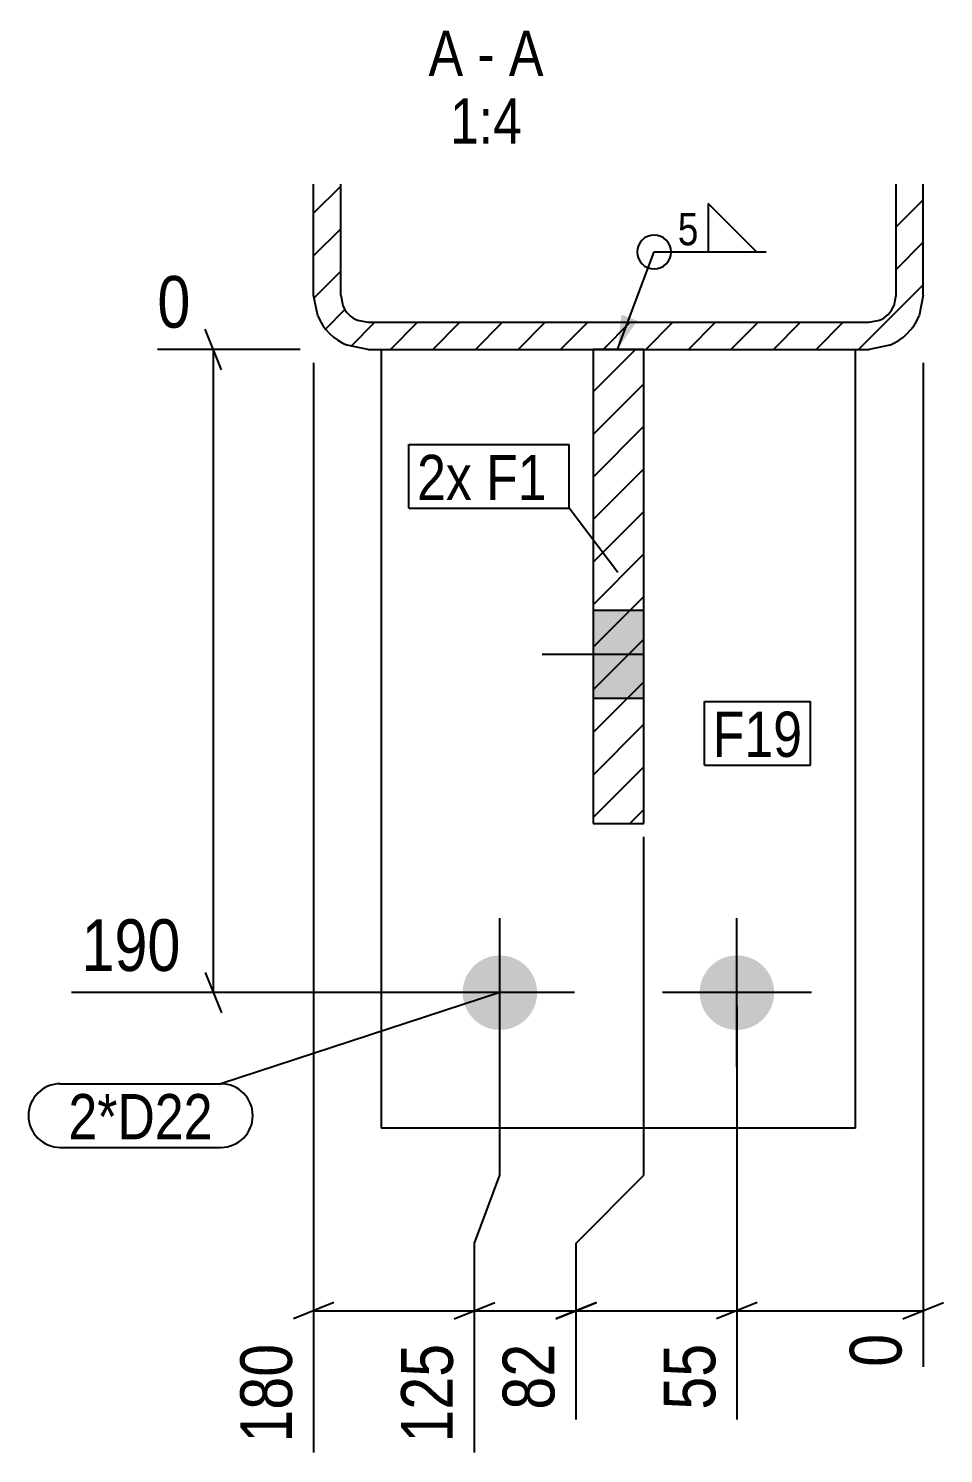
# Model space of a CAD drawing. Header units: millimetres. Extents: x 26 to 52624, y 8 to 1063.
# Drawn here: x 46429.5 to 46699.7, y 9.3 to 430.2 of the extents above; entities that cross this region are included whole.
import ezdxf

# ---------------------------------------------------------------- set-up
doc = ezdxf.new("R2010")
doc.units = ezdxf.units.MM
doc.linetypes.add('DXK_LINE_DOT2', pattern=[3.9198, 1.9599, -1.9599])
for name, color, linetype in [('MÅLSÆTNING', 7, 'Continuous'), ('STÅL', 7, 'Continuous'), ('TEKST', 7, 'Continuous')]:
    doc.layers.add(name, color=color, linetype=linetype)
doc.styles.add('Arial Narrow', font='ARIALN.TTF', dxfattribs={"height": 0.2})

msp = doc.modelspace()

# ---------------------------------------------------------------- hatches: boundary and pattern name
at = {"layer": 'STÅL', "linetype": 'Continuous'}
h = msp.add_hatch(dxfattribs=at)
h.set_pattern_fill('', scale=2.8, style=0, pattern_type=0)
h.set_pattern_definition([(45, (46685.689, 384.205), (-6.2862, 6.2862), [])])
h.paths.add_polyline_path([(46693.69, 384.21), (46685.69, 384.21), (46685.69, 351.43), (46685.08, 348.37), (46683.35, 345.77), (46680.75, 344.04), (46677.69, 343.43), (46529.69, 343.43), (46526.63, 344.04), (46524.03, 345.77), (46522.3, 348.37), (46521.69, 351.43), (46521.69, 384.21), (46513.69, 384.21), (46513.69, 351.43), (46514.91, 345.31), (46518.38, 340.12), (46523.57, 336.65), (46529.69, 335.43), (46677.69, 335.43), (46683.81, 336.65), (46689, 340.12), (46692.47, 345.31), (46693.69, 351.43)])
h = msp.add_hatch(dxfattribs=at)
h.set_pattern_fill('', scale=2.8, style=0, pattern_type=0)
h.set_pattern_definition([(45, (46596.189, 335.433), (-6.2862, 6.2862), [])])
h.paths.add_polyline_path([(46611.19, 335.43), (46596.19, 335.43), (46596.19, 195.43), (46611.19, 195.43)])
for points in [[(46611.19, 232.43), (46611.19, 258.43), (46596.19, 258.43), (46596.19, 232.43)], [(46557.69, 145.43, -1), (46579.69, 145.43, -1)], [(46627.69, 145.43, -1), (46649.69, 145.43, -1)]]:
    msp.add_hatch(color=96, dxfattribs=at).paths.add_polyline_path(points)
at = {"layer": 'TEKST', "linetype": 'Continuous'}
msp.add_hatch(color=3, dxfattribs=at).paths.add_polyline_path([(46609.28, 343.92), (46603.43, 335.43), (46604.6, 345.67)])
msp.add_hatch(color=3, dxfattribs=at).paths.add_polyline_path([(46609.28, 343.92), (46603.43, 335.43), (46604.6, 345.67)])

# ---------------------------------------------------------------- linework, layer by layer
at = {"layer": 'MÅLSÆTNING', "color": 7, "linetype": 'Continuous'}
for p, q in [((46486.5, 329.43), (46481.7, 341.43)), ((46509.69, 335.43), (46467.55, 335.43)), ((46484.1, 145.43), (46484.1, 335.43)), ((46513.69, 331.43), (46513.69, 9.6)), ((46693.69, 331.43), (46693.69, 34.93)), ((46611.19, 91.48), (46611.19, 191.43)), ((46611.19, 91.48), (46611.19, 191.43)), ((46481.7, 151.43), (46486.5, 139.43)), ((46564.69, 145.43), (46442.22, 145.43)), ((46568.69, 91.48), (46568.69, 141.43)), ((46568.69, 91.48), (46568.69, 141.43)), ((46638.69, 141.43), (46638.69, 19.35)), ((46638.69, 141.43), (46638.69, 19.35)), ((46561.19, 71.48), (46568.69, 91.48)), ((46561.19, 71.48), (46568.69, 91.48)), ((46591.19, 71.48), (46611.19, 91.48)), ((46591.19, 71.48), (46611.19, 91.48)), ((46561.19, 9.6), (46561.19, 71.48)), ((46561.19, 9.6), (46561.19, 71.48)), ((46591.19, 19.35), (46591.19, 71.48)), ((46591.19, 19.35), (46591.19, 71.48)), ((46519.69, 53.88), (46507.69, 49.08)), ((46513.69, 51.48), (46561.19, 51.48)), ((46555.19, 49.08), (46567.19, 53.88)), ((46555.19, 49.08), (46567.19, 53.88)), ((46561.19, 51.48), (46591.19, 51.48)), ((46585.19, 49.08), (46597.19, 53.88)), ((46597.19, 53.88), (46585.19, 49.08)), ((46591.19, 51.48), (46638.69, 51.48)), ((46644.69, 53.88), (46632.69, 49.08)), ((46644.69, 53.88), (46632.69, 49.08)), ((46638.69, 51.48), (46693.69, 51.48)), ((46687.69, 49.08), (46699.69, 53.88))]:
    msp.add_line(p, q, dxfattribs=at)
at = {"layer": 'STÅL', "color": 2, "linetype": 'Continuous'}
for p, q in [((46513.69, 351.43), (46513.69, 384.21)), ((46521.69, 351.43), (46521.69, 384.21)), ((46685.69, 351.43), (46685.69, 384.21)), ((46693.69, 351.43), (46693.69, 384.21)), ((46514.91, 345.31), (46513.69, 351.43)), ((46521.69, 351.43), (46522.3, 348.37)), ((46685.08, 348.37), (46685.69, 351.43)), ((46693.69, 351.43), (46692.47, 345.31)), ((46526.63, 344.04), (46529.69, 343.43)), ((46529.69, 343.43), (46677.69, 343.43)), ((46677.69, 343.43), (46680.75, 344.04)), ((46529.69, 335.43), (46523.57, 336.65)), ((46529.69, 335.43), (46677.69, 335.43)), ((46533.69, 105.43), (46533.69, 335.43)), ((46611.19, 335.43), (46596.19, 335.43)), ((46596.19, 335.43), (46596.19, 195.43)), ((46611.19, 195.43), (46611.19, 335.43)), ((46673.69, 105.43), (46673.69, 335.43)), ((46683.81, 336.65), (46677.69, 335.43)), ((46596.19, 195.43), (46611.19, 195.43)), ((46673.69, 105.43), (46533.69, 105.43))]:
    msp.add_line(p, q, dxfattribs=at)
at = {"layer": 'STÅL', "color": 7, "linetype": 'DXK_LINE_DOT2'}
for p, q in [((46533.69, 335.43), (46673.69, 335.43)), ((46611.19, 335.43), (46596.19, 335.43)), ((46596.19, 335.43), (46596.19, 195.43)), ((46611.19, 195.43), (46611.19, 335.43)), ((46596.19, 195.43), (46611.19, 195.43))]:
    msp.add_line(p, q, dxfattribs=at)
at = {"layer": 'STÅL', "color": 96, "linetype": 'DXK_LINE_DOT2'}
for p, q in [((46596.19, 258.43), (46611.19, 258.43)), ((46581.19, 245.43), (46611.19, 245.43)), ((46596.19, 232.43), (46611.19, 232.43))]:
    msp.add_line(p, q, dxfattribs=at)
at = {"layer": 'STÅL', "color": 96, "linetype": 'Continuous'}
for p, q in [((46596.19, 258.43), (46611.19, 258.43)), ((46581.19, 245.43), (46611.19, 245.43)), ((46596.19, 232.43), (46611.19, 232.43)), ((46568.69, 123.43), (46568.69, 167.43)), ((46638.69, 123.43), (46638.69, 167.43)), ((46590.69, 145.43), (46546.69, 145.43)), ((46660.69, 145.43), (46616.69, 145.43))]:
    msp.add_line(p, q, dxfattribs=at)
at = {"layer": 'STÅL', "color": 2, "linetype": 'Continuous'}
for centre, radius, start, end in [((46529.69, 351.43), 16, 202.5, 247.5), ((46529.69, 351.43), 8, 202.5, 247.5), ((46677.69, 351.43), 8, 292.5, 337.5), ((46677.69, 351.43), 16, 292.5, 337.5)]:
    msp.add_arc(centre, radius, start, end, dxfattribs=at)
at = {"layer": 'TEKST', "color": 3, "linetype": 'Continuous'}
msp.add_line((46603.43, 335.43), (46614.23, 364.2), dxfattribs=at)
msp.add_line((46603.43, 335.43), (46614.23, 364.2), dxfattribs=at)
at = {"layer": 'TEKST', "color": 7, "linetype": 'Continuous'}
for p, q in [((46541.83, 307.31), (46589.13, 307.31)), ((46541.83, 288.51), (46541.83, 307.31)), ((46589.13, 288.51), (46589.13, 307.31)), ((46541.83, 288.51), (46589.13, 288.51)), ((46603.49, 269.55), (46589.13, 288.51)), ((46629.14, 231.47), (46660.37, 231.47)), ((46629.14, 212.67), (46629.14, 231.47)), ((46660.37, 212.67), (46660.37, 231.47)), ((46629.14, 212.67), (46660.37, 212.67)), ((46568.69, 145.43), (46486.31, 118.52)), ((46438.88, 118.52), (46486.31, 118.52)), ((46438.88, 99.72), (46486.31, 99.72))]:
    msp.add_line(p, q, dxfattribs=at)
at = {"layer": 'TEKST', "color": 3, "linetype": 'Continuous'}
msp.add_arc((46614.23, 364.2), 5, 90, 270, dxfattribs=at)
at = {"layer": 'TEKST', "color": 7, "linetype": 'Continuous'}
for centre, start, end in [((46438.88, 109.12), 90, 270), ((46486.31, 109.12), 270, 90)]:
    msp.add_arc(centre, 9.4, start, end, dxfattribs=at)

# ---------------------------------------------------------------- wipeouts: each hides what was drawn before it
at = {"color": 0, "linetype": 'Continuous'}
for points, layer in [([(46477.59, 148.63), (46477.59, 171.03), (46441.94, 171.03), (46441.94, 148.63)], 'MÅLSÆTNING'), ([(46510.49, 44.96), (46488.09, 44.96), (46488.09, 9.31), (46510.49, 9.31)], 'MÅLSÆTNING'), ([(46557.99, 44.96), (46535.59, 44.96), (46535.59, 9.31), (46557.99, 9.31)], 'MÅLSÆTNING'), ([(46587.99, 44.96), (46565.59, 44.96), (46565.59, 19.06), (46587.99, 19.06)], 'MÅLSÆTNING'), ([(46635.49, 44.96), (46613.09, 44.96), (46613.09, 19.06), (46635.49, 19.06)], 'MÅLSÆTNING'), ([(46557.85, 416.21), (46557.85, 430.21), (46547.62, 430.21), (46547.62, 416.21)], 'TEKST'), ([(46567.15, 416.21), (46567.15, 430.21), (46562.05, 430.21), (46562.05, 416.21)], 'TEKST'), ([(46581.57, 416.21), (46581.57, 430.21), (46571.35, 430.21), (46571.35, 416.21)], 'TEKST'), ([(46575.26, 396.21), (46575.26, 410.21), (46553.93, 410.21), (46553.93, 396.21)], 'TEKST')]:
    msp.add_wipeout(points, dxfattribs=at).dxf.layer = layer
at = {"color": 0}
for points in [[(46560.43, 290.91), (46560.43, 304.91), (46544.23, 304.91), (46544.23, 290.91)], [(46582.53, 290.91), (46582.53, 304.91), (46564.63, 304.91), (46564.63, 290.91)], [(46657.97, 215.07), (46657.97, 229.07), (46631.54, 229.07), (46631.54, 215.07)], [(46483.91, 102.12), (46483.91, 116.12), (46441.28, 116.12), (46441.28, 102.12)]]:
    msp.add_wipeout(points, dxfattribs=at).dxf.layer = 'TEKST'

# ---------------------------------------------------------------- next in the draw order: texts
at = {"layer": 'MÅLSÆTNING', "color": 3, "linetype": 'Continuous', "style": 'Arial Narrow'}
msp.add_text('190', height=15.271, dxfattribs=at).set_placement((46445.14, 151.83))
for s, p in [('180', (46507.29, 12.51)), ('125', (46554.79, 12.51)), ('82', (46584.79, 22.26)), ('55', (46632.29, 22.26))]:
    msp.add_text(s, height=15.271, rotation=90.0002, dxfattribs=at).set_placement(p)
at = {"layer": 'TEKST', "color": 3, "linetype": 'Continuous', "style": 'Arial Narrow'}
for s, height, p in [('A', 13.36, (46547.62, 416.21)), ('A', 13.36, (46571.35, 416.21)), ('-', 13.36, (46562.05, 416.21)), ('1:4', 13.362, (46553.93, 396.21))]:
    msp.add_text(s, height=height, dxfattribs=at).set_placement(p)

# ---------------------------------------------------------------- next in the draw order: wipeouts: each hides what was drawn before it
at = {"color": 0, "linetype": 'Continuous'}
for points in [[(46480.5, 338.63), (46480.5, 361.03), (46464.35, 361.03), (46464.35, 338.63)], [(46690.49, 47.88), (46668.09, 47.88), (46668.09, 31.73), (46690.49, 31.73)]]:
    msp.add_wipeout(points, dxfattribs=at).dxf.layer = 'MÅLSÆTNING'
at = {"color": 0}
for points in [[(46628.13, 365.4), (46628.13, 377), (46620.43, 377), (46620.43, 365.4)], [(46560.43, 290.91), (46560.43, 304.91), (46544.23, 304.91), (46544.23, 290.91)], [(46582.53, 290.91), (46582.53, 304.91), (46564.63, 304.91), (46564.63, 290.91)], [(46657.97, 215.07), (46657.97, 229.07), (46631.54, 229.07), (46631.54, 215.07)], [(46483.91, 102.12), (46483.91, 116.12), (46441.28, 116.12), (46441.28, 102.12)]]:
    msp.add_wipeout(points, dxfattribs=at).dxf.layer = 'TEKST'

# ---------------------------------------------------------------- next in the draw order: linework, layer by layer
at = {"layer": 'TEKST', "color": 3, "linetype": 'Continuous'}
for p, q in [((46644.47, 364.2), (46630.18, 378.49)), ((46630.18, 378.49), (46630.18, 364.2)), ((46614.23, 364.2), (46647.33, 364.2)), ((46630.18, 364.2), (46644.47, 364.2))]:
    msp.add_line(p, q, dxfattribs=at)
msp.add_arc((46614.23, 364.2), 5, 270, 90, dxfattribs=at)

# ---------------------------------------------------------------- next in the draw order: texts
at = {"layer": 'MÅLSÆTNING', "color": 3, "linetype": 'Continuous', "style": 'Arial Narrow'}
msp.add_text('0', height=15.27, dxfattribs=at).set_placement((46467.55, 341.83))
msp.add_text('0', height=15.27, rotation=90.0002, dxfattribs=at).set_placement((46687.29, 34.93))
at = {"layer": 'TEKST', "color": 3, "style": 'Arial Narrow'}
for s, height, p in [('5', 9.54, (46621.23, 366.2)), ('2x', 13.362, (46544.23, 290.91)), ('F1', 13.362, (46564.63, 290.91)), ('F19', 13.362, (46631.54, 215.07)), ('2*D22', 13.362, (46441.28, 102.12))]:
    msp.add_text(s, height=height, dxfattribs=at).set_placement(p)

doc.saveas('drawing.dxf')
